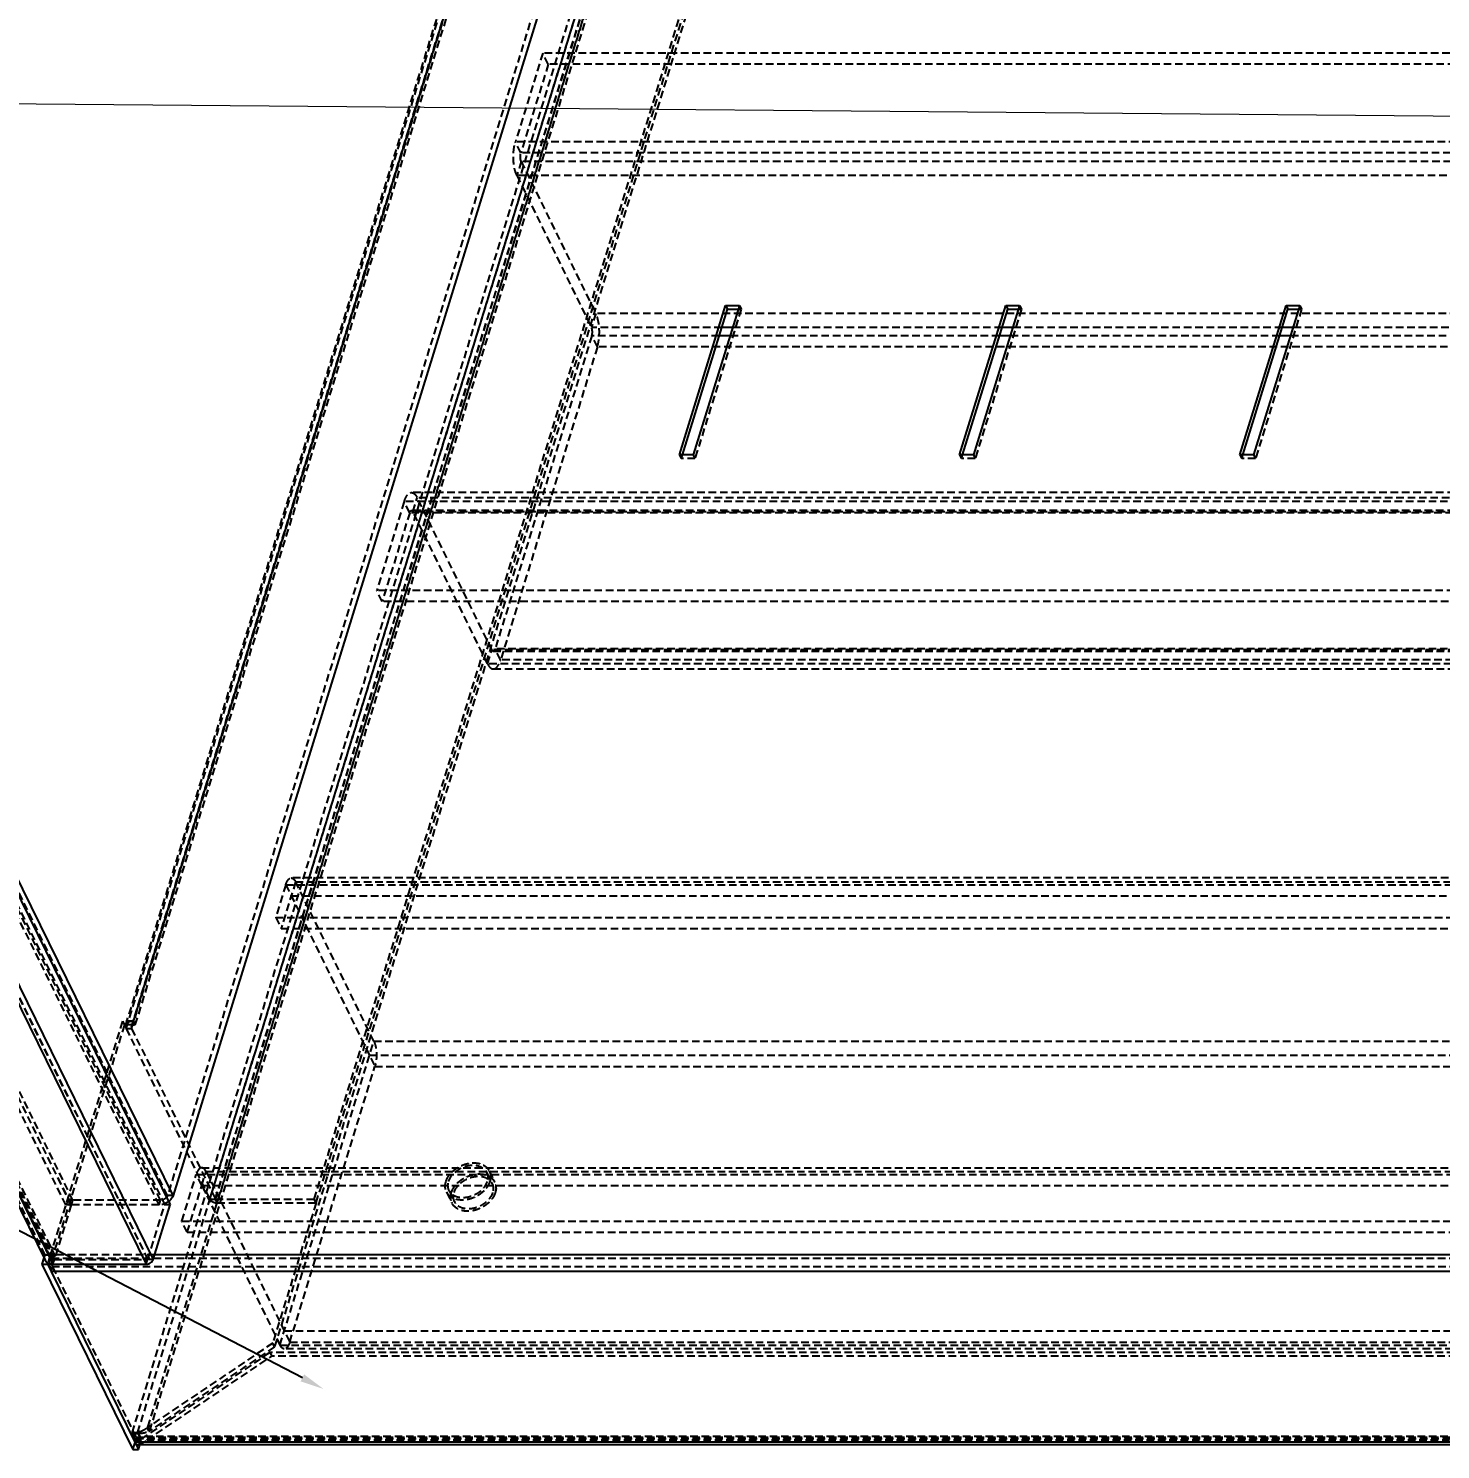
# Model space of a CAD drawing. Header units: millimetres. Extents: x 13106 to 40242, y 18888 to 28426.
# Drawn here: x 22579.2 to 22815.9, y 26783.6 to 27021.9 of the extents above; entities that cross this region are included whole.
import ezdxf
from ezdxf import colors
from ezdxf.entities.mleader import LeaderData, LeaderLine
from ezdxf.math import Vec2, Vec3

# ---------------------------------------------------------------- set-up
doc = ezdxf.new("R2010")
doc.units = ezdxf.units.MM
doc.linetypes.add('HIDDEN', pattern=[1.905, 1.27, -0.635])
doc.layers.add('02___PRT_ALL_AXES', color=7, linetype='Continuous')
doc.layers.add('DEFAULT_2', color=8, linetype='HIDDEN')
doc.layers.add('dim', color=2, linetype='Continuous', lineweight=9)

msp = doc.modelspace()

# ---------------------------------------------------------------- linework, layer by layer
at = {"color": 3, "linetype": 'Continuous'}
for p, q in [((22441.246, 27154.129), (22602.918, 26824.676)), ((22603.402, 26826.242), (22442.34, 27154.453)), ((22420.281, 27144.866), (22581.954, 26815.413)), ((22438.42, 27144.984), (22600.092, 26815.53)), ((22421.593, 27144.181), (22583.265, 26814.728)), ((22437.228, 27144.181), (22598.9, 26814.728)), ((22696.605, 27127.847), (22603.402, 26826.242)), ((22688.284, 26950.4), (22696.03, 26975.466)), ((22698.332, 26975.466), (22690.586, 26950.4)), ((22696.03, 26975.466), (22698.332, 26975.466)), ((22735.258, 26950.4), (22743.004, 26975.466)), ((22745.306, 26975.466), (22737.56, 26950.4)), ((22743.004, 26975.466), (22745.306, 26975.466)), ((22782.232, 26950.4), (22789.978, 26975.466)), ((22792.281, 26975.466), (22784.534, 26950.4)), ((22789.978, 26975.466), (22792.281, 26975.466)), ((22690.586, 26950.4), (22688.284, 26950.4)), ((22737.56, 26950.4), (22735.258, 26950.4)), ((22784.534, 26950.4), (22782.232, 26950.4)), ((22600.092, 26815.53), (22602.918, 26824.676)), ((22581.758, 26815.812), (22581.423, 26814.728)), ((22977.155, 26816.294), (22600.328, 26816.294)), ((22581.423, 26814.728), (22596.675, 26783.647)), ((22995.589, 26813.484), (22582.954, 26813.484)), ((22582.954, 26813.484), (22596.986, 26784.89)), ((22583.265, 26814.728), (22598.9, 26814.728)), ((23009.621, 26784.89), (22596.986, 26784.89)), ((23009.834, 26784.457), (22597.47, 26784.457))]:
    msp.add_line(p, q, dxfattribs=at)
at = {"color": 7, "linetype": 'Continuous'}
for p, q in [((22696.03, 26975.466), (22696.335, 26974.845)), ((22743.004, 26975.466), (22743.309, 26974.845)), ((22789.978, 26975.466), (22790.283, 26974.845)), ((22688.781, 26950.4), (22696.335, 26974.845)), ((22696.335, 26974.845), (22698.14, 26974.845)), ((22735.755, 26950.4), (22743.309, 26974.845)), ((22743.309, 26974.845), (22745.114, 26974.845)), ((22782.729, 26950.4), (22790.283, 26974.845)), ((22790.283, 26974.845), (22792.088, 26974.845)), ((22697.194, 26971.782), (22695.388, 26971.782)), ((22744.168, 26971.782), (22742.362, 26971.782)), ((22791.142, 26971.782), (22789.337, 26971.782)), ((22696.76, 26970.377), (22694.954, 26970.377)), ((22743.734, 26970.377), (22741.928, 26970.377)), ((22790.708, 26970.377), (22788.902, 26970.377)), ((22581.423, 26814.728), (22582.344, 26814.728)), ((22582.411, 26814.946), (22582.344, 26814.728)), ((22582.344, 26814.728), (22582.954, 26813.484)), ((22596.986, 26784.89), (22597.596, 26783.647)), ((22596.675, 26783.647), (22597.596, 26783.647)), ((22597.596, 26783.647), (22597.846, 26784.457))]:
    msp.add_line(p, q, dxfattribs=at)
at = {"color": 3, "linetype": 'Continuous'}
for centre, radius, start, end in [((22583.11, 26816.153), 1.403, 242.01477, 245.91548), ((22583.265, 26816.847), 2.119, 267.33354, 270.00967)]:
    msp.add_arc(centre, radius, start, end, dxfattribs=at)
for points, knots in [([(22603.402, 26826.242), (22603.373, 26826.148), (22603.208, 26825.754), (22602.909, 26825.425), (22602.65, 26825.227)], [0, 0, 0, 0, 0.2329389, 1, 1, 1, 1]), ([(22582.451, 26814.914), (22582.344, 26814.971), (22582.147, 26815.112), (22582.005, 26815.309), (22581.954, 26815.413)], [0, 0, 0, 0, 0.5119244, 1, 1, 1, 1]), ([(22583.166, 26814.73), (22583.11, 26814.733), (22582.895, 26814.751), (22582.682, 26814.807), (22582.537, 26814.872)], [0, 0, 0, 0, 0.2618122, 1, 1, 1, 1]), ([(22582.664, 26814.827), (22582.675, 26814.577), (22582.729, 26814.119), (22582.862, 26813.673), (22582.954, 26813.484)], [0, 0, 0, 0, 0.5443892, 1, 1, 1, 1]), ([(22598.9, 26814.728), (22599.159, 26814.728), (22599.661, 26814.892), (22600.021, 26815.299), (22600.092, 26815.53)], [0, 0, 0, 0, 0.5169818, 1, 1, 1, 1]), ([(22596.986, 26784.89), (22597.018, 26784.826), (22597.084, 26784.711), (22597.226, 26784.537), (22597.377, 26784.457), (22597.47, 26784.457)], [0, 0, 0, 0, 0.3181515, 0.5862727, 1, 1, 1, 1])]:
    msp.add_open_spline(points, degree=3, knots=knots, dxfattribs=at)
at = {"layer": '02___PRT_ALL_AXES', "color": 8, "linetype": 'HIDDEN'}
for p, q in [((22655.966, 26830.137), (22656.881, 26828.272)), ((22649.682, 26827.053), (22650.597, 26825.188))]:
    msp.add_line(p, q, dxfattribs=at)
for points, knots in [([(22649.6, 26828.595), (22649.795, 26829.227), (22650.462, 26830.101), (22651.632, 26830.868), (22652.66, 26831.253), (22653.705, 26831.382), (22654.675, 26831.241), (22655.479, 26830.83), (22655.847, 26830.379), (22655.966, 26830.137)], [0, 0, 0, 0, 0.2513426, 0.390672, 0.5304119, 0.6640714, 0.7868566, 0.8975457, 1, 1, 1, 1]), ([(22655.966, 26830.137), (22656.077, 26829.909), (22656.208, 26829.384), (22656.128, 26828.854), (22656.048, 26828.595)], [0, 0, 0, 0, 0.4825925, 1, 1, 1, 1]), ([(22649.682, 26827.053), (22649.57, 26827.28), (22649.44, 26827.805), (22649.52, 26828.336), (22649.6, 26828.595)], [0, 0, 0, 0, 0.4825925, 1, 1, 1, 1]), ([(22656.048, 26828.595), (22655.852, 26827.963), (22655.186, 26827.089), (22654.016, 26826.322), (22652.988, 26825.937), (22651.943, 26825.808), (22650.973, 26825.949), (22650.168, 26826.36), (22649.801, 26826.811), (22649.682, 26827.053)], [0, 0, 0, 0, 0.2513426, 0.390672, 0.5304119, 0.6640714, 0.7868566, 0.8975457, 1, 1, 1, 1]), ([(22650.515, 26826.73), (22650.711, 26827.362), (22651.377, 26828.236), (22652.547, 26829.003), (22653.575, 26829.388), (22654.62, 26829.517), (22655.59, 26829.376), (22656.395, 26828.965), (22656.762, 26828.514), (22656.881, 26828.272)], [0, 0, 0, 0, 0.2513426, 0.390672, 0.5304119, 0.6640714, 0.7868566, 0.8975457, 1, 1, 1, 1]), ([(22656.881, 26828.272), (22656.993, 26828.045), (22657.123, 26827.52), (22657.043, 26826.989), (22656.963, 26826.73)], [0, 0, 0, 0, 0.4825925, 1, 1, 1, 1]), ([(22650.597, 26825.188), (22650.485, 26825.415), (22650.355, 26825.941), (22650.435, 26826.471), (22650.515, 26826.73)], [0, 0, 0, 0, 0.4825925, 1, 1, 1, 1]), ([(22656.963, 26826.73), (22656.767, 26826.098), (22656.101, 26825.224), (22654.931, 26824.457), (22653.903, 26824.072), (22652.858, 26823.943), (22651.888, 26824.084), (22651.083, 26824.495), (22650.716, 26824.946), (22650.597, 26825.188)], [0, 0, 0, 0, 0.2513426, 0.390672, 0.5304119, 0.6640714, 0.7868566, 0.8975457, 1, 1, 1, 1])]:
    msp.add_open_spline(points, degree=3, knots=knots, dxfattribs=at)
at = {"layer": 'DEFAULT_2', "color": 8, "linetype": 'HIDDEN'}
for p, q in [((22440.325, 27154.129), (22601.997, 26824.676)), ((22602.481, 26826.242), (22441.419, 27154.453)), ((22585.414, 26824.663), (22424.352, 27152.873)), ((22586.596, 26825.459), (22425.534, 27153.669)), ((22601.076, 26824.676), (22440.014, 27152.886)), ((22601.318, 26825.459), (22440.256, 27153.669)), ((22420.235, 27145.748), (22581.907, 26816.294)), ((22421.179, 27145.307), (22582.851, 26815.854)), ((22421.513, 27145.02), (22583.133, 26815.673)), ((22421.835, 27144.964), (22583.507, 26815.511)), ((22586.335, 26824.663), (22429.155, 27144.964)), ((22586.354, 26824.676), (22429.179, 27144.964)), ((22437.47, 27144.964), (22599.142, 26815.511)), ((22437.499, 27144.984), (22599.171, 26815.53)), ((22582.755, 26816.059), (22421.693, 27144.269)), ((22583.677, 26816.059), (22422.614, 27144.269)), ((22699.792, 27141.14), (22602.481, 26826.242)), ((22596.549, 26786.457), (22697.733, 27113.888)), ((22597.47, 26786.457), (22698.654, 27113.888)), ((22599.18, 26787.402), (22699.396, 27111.699)), ((22599.485, 26786.78), (22699.701, 27111.078)), ((22595.473, 26854.808), (22672.208, 27103.122)), ((22595.541, 26854.217), (22672.277, 27102.532)), ((22596.428, 26854.513), (22673.163, 27102.827)), ((22596.463, 26854.217), (22673.198, 27102.532)), ((22596.774, 26855.461), (22673.509, 27103.775)), ((22597.079, 26854.839), (22673.814, 27103.154)), ((22711.923, 27096.978), (22620.422, 26800.88)), ((22609.566, 26825.639), (22686.301, 27073.953)), ((22610.487, 26825.639), (22687.222, 27073.953)), ((22610.518, 26825.623), (22687.253, 27073.938)), ((22610.823, 26825.002), (22687.558, 27073.316)), ((22627.074, 26825.623), (22703.809, 27073.938)), ((22627.379, 26825.002), (22704.114, 27073.316)), ((22665.389, 27017.771), (22660.79, 27002.888)), ((22666.304, 27015.906), (22661.705, 27001.023)), ((22666.304, 27015.906), (22665.389, 27017.771)), ((23038.419, 27017.771), (22665.389, 27017.771)), ((23039.334, 27015.906), (22666.304, 27015.906)), ((23033.819, 27002.888), (22660.79, 27002.888)), ((22661.705, 27001.023), (22660.79, 27002.888)), ((22661.768, 26999.618), (22661.042, 26997.268)), ((23034.735, 27001.023), (22661.705, 27001.023)), ((23034.798, 26999.618), (22661.768, 26999.618)), ((22661.768, 26999.618), (22674.275, 26974.132)), ((23034.071, 26997.268), (22661.042, 26997.268)), ((22661.042, 26997.268), (22673.548, 26971.782)), ((22698.332, 26975.466), (22698.637, 26974.845)), ((22745.306, 26975.466), (22745.612, 26974.845)), ((22792.281, 26975.466), (22792.586, 26974.845)), ((22674.275, 26974.132), (22673.548, 26971.782)), ((23047.304, 26974.132), (22674.275, 26974.132)), ((22698.637, 26974.845), (22690.891, 26949.778)), ((22698.14, 26974.845), (22698.637, 26974.845)), ((22745.612, 26974.845), (22737.865, 26949.778)), ((22745.114, 26974.845), (22745.612, 26974.845)), ((22792.586, 26974.845), (22784.839, 26949.778)), ((22792.088, 26974.845), (22792.586, 26974.845)), ((22695.388, 26971.782), (22673.548, 26971.782)), ((22742.362, 26971.782), (22697.194, 26971.782)), ((22789.337, 26971.782), (22744.168, 26971.782)), ((22836.311, 26971.782), (22791.142, 26971.782)), ((22673.611, 26970.377), (22657.393, 26917.894)), ((22674.527, 26968.512), (22658.308, 26916.029)), ((22694.954, 26970.377), (22673.611, 26970.377)), ((22674.527, 26968.512), (22673.611, 26970.377)), ((23047.556, 26968.512), (22674.527, 26968.512)), ((22741.928, 26970.377), (22696.76, 26970.377)), ((22788.902, 26970.377), (22743.734, 26970.377)), ((22835.876, 26970.377), (22790.708, 26970.377)), ((22688.284, 26950.4), (22688.589, 26949.778)), ((22688.589, 26949.778), (22688.781, 26950.4)), ((22690.891, 26949.778), (22688.589, 26949.778)), ((22690.586, 26950.4), (22690.891, 26949.778)), ((22735.258, 26950.4), (22735.563, 26949.778)), ((22735.563, 26949.778), (22735.755, 26950.4)), ((22737.865, 26949.778), (22735.563, 26949.778)), ((22737.56, 26950.4), (22737.865, 26949.778)), ((22782.232, 26950.4), (22782.537, 26949.778)), ((22782.537, 26949.778), (22782.729, 26950.4)), ((22784.839, 26949.778), (22782.537, 26949.778)), ((22784.534, 26950.4), (22784.839, 26949.778)), ((22642.151, 26942.572), (22637.551, 26927.688)), ((23015.18, 26942.572), (22642.151, 26942.572)), ((22643.066, 26940.707), (22642.151, 26942.572)), ((23016.401, 26944.085), (22643.371, 26944.085)), ((22643.613, 26940.868), (22644.339, 26943.218)), ((23017.369, 26943.218), (22644.339, 26943.218)), ((22656.846, 26917.732), (22644.339, 26943.218)), ((22643.066, 26940.707), (22638.467, 26925.824)), ((23016.096, 26940.707), (22643.066, 26940.707)), ((23016.401, 26941.085), (22643.371, 26941.085)), ((23016.643, 26940.868), (22643.613, 26940.868)), ((22656.12, 26915.382), (22643.613, 26940.868)), ((23010.581, 26927.688), (22637.551, 26927.688)), ((22638.467, 26925.824), (22637.551, 26927.688)), ((23011.496, 26925.824), (22638.467, 26925.824)), ((22656.12, 26915.382), (22656.846, 26917.732)), ((23029.876, 26917.732), (22656.846, 26917.732)), ((22657.088, 26917.516), (23030.118, 26917.516)), ((23030.423, 26917.894), (22657.393, 26917.894)), ((22658.308, 26916.029), (22657.393, 26917.894)), ((23031.338, 26916.029), (22658.308, 26916.029)), ((23029.149, 26915.382), (22656.12, 26915.382)), ((22657.088, 26914.516), (23030.118, 26914.516)), ((22622.301, 26878.339), (22620.607, 26872.855)), ((22623.943, 26878.824), (22621.522, 26870.991)), ((22622.301, 26878.339), (22995.331, 26878.339)), ((22622.301, 26878.339), (22637.248, 26847.88)), ((22996.246, 26879.474), (22623.216, 26879.474)), ((22623.943, 26878.824), (22996.972, 26878.824)), ((22637.059, 26852.095), (22623.943, 26878.824)), ((22623.216, 26876.474), (22996.246, 26876.474)), ((22620.607, 26872.855), (22993.636, 26872.855)), ((22620.607, 26872.855), (22621.522, 26870.991)), ((22621.522, 26870.991), (22994.552, 26870.991)), ((22594.931, 26855.461), (22582.828, 26816.294)), ((22595.236, 26854.839), (22583.133, 26815.673)), ((22596.774, 26855.461), (22594.931, 26855.461)), ((22594.931, 26855.461), (22595.236, 26854.839)), ((22597.079, 26854.839), (22595.236, 26854.839)), ((22595.511, 26854.285), (22596.447, 26854.251)), ((22595.541, 26854.217), (22596.463, 26854.217)), ((22595.541, 26854.217), (22609.566, 26825.639)), ((22596.463, 26854.217), (22610.487, 26825.639)), ((22596.774, 26855.461), (22597.079, 26854.839)), ((22621.325, 26801.178), (22637.059, 26852.095)), ((22637.059, 26852.095), (23010.089, 26852.095)), ((22636.333, 26849.745), (23009.363, 26849.745)), ((22622.966, 26801.664), (22637.248, 26847.88)), ((22637.248, 26847.88), (23010.278, 26847.88)), ((22608.208, 26830.908), (22981.238, 26830.908)), ((22608.208, 26827.908), (22608.934, 26830.258)), ((22608.934, 26830.258), (22981.964, 26830.258)), ((22608.934, 26830.258), (22622.966, 26801.664)), ((22656.415, 26830.357), (22657.33, 26828.492)), ((22604.872, 26821.939), (22607.293, 26829.773)), ((22605.788, 26820.074), (22608.208, 26827.908)), ((22607.293, 26829.773), (22980.323, 26829.773)), ((22608.208, 26827.908), (22607.293, 26829.773)), ((22608.208, 26827.908), (22981.238, 26827.908)), ((22608.208, 26827.908), (22621.325, 26801.178)), ((22586.354, 26824.676), (22586.596, 26825.459)), ((22601.318, 26825.459), (22586.596, 26825.459)), ((22601.076, 26824.676), (22601.318, 26825.459)), ((22603.402, 26826.242), (22602.481, 26826.242)), ((22609.566, 26825.639), (22610.487, 26825.639)), ((22610.518, 26825.623), (22627.074, 26825.623)), ((22610.823, 26825.002), (22610.518, 26825.623)), ((22627.379, 26825.002), (22627.074, 26825.623)), ((22649.233, 26826.833), (22650.148, 26824.968)), ((22586.335, 26824.663), (22583.677, 26816.059)), ((22586.335, 26824.663), (22585.414, 26824.663)), ((22601.076, 26824.676), (22586.354, 26824.676)), ((22599.171, 26815.53), (22601.997, 26824.676)), ((22602.918, 26824.676), (22601.997, 26824.676)), ((22610.823, 26825.002), (22627.379, 26825.002)), ((22627.379, 26825.002), (22620.117, 26801.502)), ((22604.872, 26821.939), (22977.902, 26821.939)), ((22605.788, 26820.074), (22604.872, 26821.939)), ((22605.788, 26820.074), (22978.817, 26820.074)), ((22581.907, 26816.294), (22581.758, 26815.812)), ((22581.907, 26816.294), (22582.828, 26816.294)), ((22582.828, 26816.294), (22582.411, 26814.946)), ((22583.677, 26816.059), (22582.755, 26816.059)), ((22600.328, 26816.294), (22582.828, 26816.294)), ((22995.768, 26815.673), (22583.133, 26815.673)), ((22582.954, 26813.484), (22583.196, 26814.268)), ((22583.166, 26814.73), (22583.458, 26815.512)), ((22995.831, 26814.268), (22583.196, 26814.268)), ((22583.196, 26814.268), (22597.228, 26785.674)), ((22583.265, 26814.728), (22583.507, 26815.511)), ((22583.507, 26815.511), (22599.142, 26815.511)), ((22598.9, 26814.728), (22599.142, 26815.511)), ((22600.092, 26815.53), (22599.171, 26815.53)), ((22620.117, 26801.502), (22599.18, 26787.402)), ((22620.422, 26800.88), (22620.117, 26801.502)), ((22622.051, 26803.528), (22995.081, 26803.528)), ((22622.966, 26801.664), (22995.996, 26801.664)), ((22619.632, 26799.935), (22597.533, 26785.052)), ((22599.001, 26785.214), (22619.938, 26799.314)), ((22620.422, 26800.88), (22599.485, 26786.78)), ((22997.267, 26799.935), (22619.632, 26799.935)), ((22619.632, 26799.935), (22619.938, 26799.314)), ((22997.573, 26799.314), (22619.938, 26799.314)), ((22621.325, 26801.178), (22994.355, 26801.178)), ((22995.081, 26800.528), (22622.051, 26800.528)), ((22599.369, 26786.729), (22599.114, 26787.349)), ((22599.485, 26786.78), (22599.18, 26787.402)), ((22596.549, 26786.457), (22597.47, 26786.457)), ((22596.549, 26786.457), (22597.159, 26785.214)), ((22596.675, 26783.647), (22597.159, 26785.214)), ((22596.986, 26784.89), (22597.228, 26785.674)), ((22597.159, 26785.214), (22598.08, 26785.214)), ((23009.863, 26785.674), (22597.228, 26785.674)), ((22597.47, 26786.457), (22598.08, 26785.214)), ((23009.904, 26785.457), (22597.47, 26785.457)), ((22597.533, 26785.052), (22597.775, 26785.835)), ((22597.533, 26785.052), (22597.756, 26784.597)), ((23009.489, 26785.835), (22597.775, 26785.835)), ((22597.846, 26784.457), (22598.08, 26785.214)), ((23009.794, 26785.214), (22599.001, 26785.214))]:
    msp.add_line(p, q, dxfattribs=at)
msp.add_lwpolyline([(22597.878, 26786.656), (22597.627, 26786.562), (22597.381, 26786.502), (22597.148, 26786.468), (22596.939, 26786.457), (22596.913, 26786.457)], dxfattribs=at)
for centre, radius, start, end in [((22596.534, 26854.705), 1.106, 202.33392, 206.16829), ((22596.959, 26854.461), 0.553, 202.33392, 206.16829), ((22586.673, 26815.181), 4.005, 169.44036, 170.05538), ((22583.507, 26816.571), 1.06, 267.33354, 270.00967), ((22596.805, 26790.33), 3.77, 307.76239, 309.05066), ((22597.474, 26791.321), 4.969, 270.47342, 272.69927), ((22597.751, 26790.521), 4.123, 293.10881, 294.87805)]:
    msp.add_arc(centre, radius, start, end, dxfattribs=at)
msp.add_ellipse((22598.391, 26786.457), major_axis=(2.264, 1.67), ratio=0.4863011, start_param=-2.1823271, end_param=-1.6587283, dxfattribs=at)
for points, knots in [([(22661.042, 26997.268), (22660.858, 26997.643), (22660.592, 26998.532), (22660.424, 26999.962), (22660.469, 27001.456), (22660.65, 27002.437), (22660.79, 27002.888)], [0, 0, 0, 0, 0.2190059, 0.4806616, 0.7525968, 1, 1, 1, 1]), ([(22661.768, 26999.618), (22661.722, 26999.712), (22661.655, 26999.934), (22661.601, 27000.407), (22661.632, 27000.787), (22661.705, 27001.023)], [0, 0, 0, 0, 0.2194154, 0.4815188, 1, 1, 1, 1]), ([(22674.527, 26968.512), (22674.666, 26968.963), (22674.847, 26969.944), (22674.892, 26971.438), (22674.724, 26972.868), (22674.459, 26973.757), (22674.275, 26974.132)], [0, 0, 0, 0, 0.2474032, 0.5193384, 0.7809941, 1, 1, 1, 1]), ([(22673.611, 26970.377), (22673.684, 26970.613), (22673.715, 26970.993), (22673.661, 26971.466), (22673.594, 26971.688), (22673.548, 26971.782)], [0, 0, 0, 0, 0.5184846, 0.780605, 1, 1, 1, 1]), ([(22642.151, 26942.572), (22642.218, 26942.789), (22642.364, 26943.18), (22642.651, 26943.668), (22642.981, 26943.996), (22643.25, 26944.085), (22643.371, 26944.085)], [0, 0, 0, 0, 0.3326928, 0.6070931, 0.8236235, 1, 1, 1, 1]), ([(22643.371, 26944.085), (22643.459, 26944.085), (22643.65, 26944.041), (22643.908, 26943.859), (22644.145, 26943.578), (22644.276, 26943.347), (22644.339, 26943.218)], [0, 0, 0, 0, 0.1954528, 0.4178854, 0.6841352, 1, 1, 1, 1]), ([(22643.066, 26940.707), (22643.083, 26940.761), (22643.12, 26940.859), (22643.202, 26941.004), (22643.306, 26941.085), (22643.371, 26941.085)], [0, 0, 0, 0, 0.3358371, 0.6132414, 1, 1, 1, 1]), ([(22643.371, 26941.085), (22643.393, 26941.085), (22643.506, 26941.058), (22643.573, 26940.949), (22643.613, 26940.868)], [0, 0, 0, 0, 0.1980747, 1, 1, 1, 1]), ([(22656.846, 26917.732), (22656.862, 26917.7), (22656.914, 26917.606), (22657.013, 26917.516), (22657.088, 26917.516)], [0, 0, 0, 0, 0.3232615, 1, 1, 1, 1]), ([(22657.088, 26917.516), (22657.153, 26917.516), (22657.257, 26917.597), (22657.339, 26917.742), (22657.376, 26917.84), (22657.393, 26917.894)], [0, 0, 0, 0, 0.3868705, 0.6639992, 1, 1, 1, 1]), ([(22657.088, 26914.516), (22657.209, 26914.516), (22657.478, 26914.605), (22657.808, 26914.933), (22658.095, 26915.421), (22658.241, 26915.812), (22658.308, 26916.029)], [0, 0, 0, 0, 0.1763765, 0.3929069, 0.6673072, 1, 1, 1, 1]), ([(22656.12, 26915.382), (22656.183, 26915.254), (22656.314, 26915.023), (22656.55, 26914.742), (22656.808, 26914.56), (22656.999, 26914.516), (22657.088, 26914.516)], [0, 0, 0, 0, 0.3158648, 0.5821146, 0.8045472, 1, 1, 1, 1]), ([(22622.301, 26878.339), (22622.352, 26878.502), (22622.461, 26878.795), (22622.676, 26879.161), (22622.924, 26879.407), (22623.126, 26879.474), (22623.216, 26879.474)], [0, 0, 0, 0, 0.3326352, 0.6071132, 0.8236103, 1, 1, 1, 1]), ([(22623.216, 26879.474), (22623.283, 26879.474), (22623.426, 26879.441), (22623.62, 26879.305), (22623.797, 26879.093), (22623.895, 26878.92), (22623.943, 26878.824)], [0, 0, 0, 0, 0.1954233, 0.4178589, 0.6842395, 1, 1, 1, 1]), ([(22595.473, 26854.808), (22595.448, 26854.727), (22595.429, 26854.545), (22595.476, 26854.37), (22595.511, 26854.285)], [0, 0, 0, 0, 0.4786333, 1, 1, 1, 1]), ([(22596.774, 26855.461), (22596.617, 26855.461), (22596.322, 26855.436), (22595.926, 26855.311), (22595.624, 26855.104), (22595.504, 26854.907), (22595.473, 26854.808)], [0, 0, 0, 0, 0.3038262, 0.5699273, 0.7977683, 1, 1, 1, 1]), ([(22596.428, 26854.513), (22596.422, 26854.492), (22596.404, 26854.405), (22596.422, 26854.313), (22596.447, 26854.251)], [0, 0, 0, 0, 0.2382584, 1, 1, 1, 1]), ([(22597.079, 26854.839), (22597, 26854.839), (22596.853, 26854.827), (22596.655, 26854.764), (22596.504, 26854.661), (22596.444, 26854.562), (22596.428, 26854.513)], [0, 0, 0, 0, 0.3038262, 0.5699273, 0.7977683, 1, 1, 1, 1]), ([(22637.059, 26852.095), (22637.197, 26851.813), (22637.397, 26851.147), (22637.522, 26850.074), (22637.489, 26848.954), (22637.353, 26848.218), (22637.248, 26847.88)], [0, 0, 0, 0, 0.2190181, 0.4806612, 0.7525838, 1, 1, 1, 1]), ([(22608.211, 26830.908), (22608.12, 26830.909), (22607.917, 26830.843), (22607.669, 26830.595), (22607.454, 26830.228), (22607.343, 26829.935), (22607.293, 26829.773)], [0, 0, 0, 0, 0.1762443, 0.3932125, 0.6689215, 1, 1, 1, 1]), ([(22608.934, 26830.258), (22608.888, 26830.353), (22608.769, 26830.558), (22608.543, 26830.817), (22608.313, 26830.907), (22608.211, 26830.908)], [0, 0, 0, 0, 0.3146724, 0.6984164, 1, 1, 1, 1]), ([(22649.14, 26828.595), (22649.183, 26828.696), (22649.247, 26828.849), (22649.323, 26829.026), (22649.36, 26829.115), (22649.382, 26829.165), (22649.396, 26829.204), (22649.423, 26829.24), (22649.454, 26829.289), (22649.512, 26829.374), (22649.592, 26829.496), (22649.673, 26829.618), (22649.739, 26829.715), (22649.782, 26829.791), (22649.851, 26829.856), (22649.933, 26829.947), (22650.039, 26830.059), (22650.143, 26830.172), (22650.229, 26830.261), (22650.287, 26830.331), (22650.369, 26830.388), (22650.469, 26830.47), (22650.598, 26830.569), (22650.724, 26830.671), (22650.827, 26830.749), (22650.901, 26830.814), (22650.988, 26830.858), (22651.1, 26830.924), (22651.241, 26831.004), (22651.382, 26831.086), (22651.495, 26831.149), (22651.577, 26831.202), (22651.67, 26831.234), (22651.79, 26831.283), (22651.941, 26831.343), (22652.091, 26831.404), (22652.212, 26831.45), (22652.301, 26831.492), (22652.395, 26831.509), (22652.519, 26831.54), (22652.673, 26831.577), (22652.828, 26831.615), (22652.952, 26831.643), (22653.045, 26831.671), (22653.138, 26831.673), (22653.263, 26831.685), (22653.419, 26831.697), (22653.574, 26831.71), (22653.683, 26831.72), (22653.745, 26831.724), (22653.793, 26831.73), (22653.836, 26831.724), (22653.894, 26831.72), (22653.995, 26831.711), (22654.141, 26831.699), (22654.286, 26831.686), (22654.388, 26831.678), (22654.445, 26831.672), (22654.49, 26831.671), (22654.529, 26831.657), (22654.582, 26831.643), (22654.674, 26831.617), (22654.806, 26831.58), (22654.938, 26831.543), (22655.031, 26831.518), (22655.083, 26831.502), (22655.125, 26831.494), (22655.157, 26831.473), (22655.203, 26831.45), (22655.282, 26831.408), (22655.396, 26831.348), (22655.51, 26831.288), (22655.59, 26831.247), (22655.635, 26831.222), (22655.671, 26831.207), (22655.697, 26831.18), (22655.734, 26831.147), (22655.799, 26831.089), (22655.892, 26831.008), (22655.984, 26830.925), (22656.049, 26830.868), (22656.085, 26830.835), (22656.116, 26830.812), (22656.132, 26830.781), (22656.159, 26830.742), (22656.204, 26830.672), (22656.269, 26830.574), (22656.333, 26830.476), (22656.379, 26830.407), (22656.404, 26830.367), (22656.427, 26830.339), (22656.434, 26830.304), (22656.45, 26830.26), (22656.474, 26830.181), (22656.511, 26830.069), (22656.547, 26829.956), (22656.572, 26829.878), (22656.586, 26829.832), (22656.6, 26829.8), (22656.599, 26829.762), (22656.602, 26829.714), (22656.606, 26829.628), (22656.612, 26829.507), (22656.618, 26829.385), (22656.623, 26829.3), (22656.624, 26829.251), (22656.63, 26829.215), (22656.619, 26829.175), (22656.61, 26829.124), (22656.592, 26829.034), (22656.568, 26828.905), (22656.538, 26828.75), (22656.518, 26828.646), (22656.508, 26828.595)], [0, 0, 0, 0, 0.03125, 0.046875, 0.0546875, 0.0585938, 0.0625, 0.0664062, 0.0703125, 0.078125, 0.09375, 0.109375, 0.1171875, 0.125, 0.1328125, 0.140625, 0.15625, 0.171875, 0.1796875, 0.1875, 0.1953125, 0.203125, 0.21875, 0.234375, 0.2421875, 0.25, 0.2578125, 0.265625, 0.28125, 0.296875, 0.3046875, 0.3125, 0.3203125, 0.328125, 0.34375, 0.359375, 0.3671875, 0.375, 0.3828125, 0.390625, 0.40625, 0.421875, 0.4296875, 0.4375, 0.4453125, 0.453125, 0.46875, 0.484375, 0.4921875, 0.4960938, 0.5, 0.5039062, 0.5078125, 0.515625, 0.53125, 0.546875, 0.5546875, 0.5585938, 0.5625, 0.5664062, 0.5703125, 0.578125, 0.59375, 0.609375, 0.6171875, 0.6210938, 0.625, 0.6289062, 0.6328125, 0.640625, 0.65625, 0.671875, 0.6796875, 0.6835938, 0.6875, 0.6914062, 0.6953125, 0.703125, 0.71875, 0.734375, 0.7421875, 0.7460938, 0.75, 0.7539062, 0.7578125, 0.765625, 0.78125, 0.796875, 0.8046875, 0.8085938, 0.8125, 0.8164062, 0.8203125, 0.828125, 0.84375, 0.859375, 0.8671875, 0.8710938, 0.875, 0.8789062, 0.8828125, 0.890625, 0.90625, 0.921875, 0.9296875, 0.9335938, 0.9375, 0.9414062, 0.9453125, 0.953125, 0.96875, 0.984375, 1, 1, 1, 1]), ([(22650.055, 26826.73), (22650.098, 26826.831), (22650.162, 26826.984), (22650.238, 26827.161), (22650.275, 26827.25), (22650.297, 26827.301), (22650.311, 26827.339), (22650.338, 26827.375), (22650.369, 26827.424), (22650.427, 26827.509), (22650.508, 26827.631), (22650.588, 26827.754), (22650.654, 26827.85), (22650.698, 26827.926), (22650.766, 26827.991), (22650.848, 26828.082), (22650.954, 26828.194), (22651.058, 26828.307), (22651.144, 26828.396), (22651.202, 26828.466), (22651.284, 26828.524), (22651.384, 26828.605), (22651.513, 26828.705), (22651.64, 26828.806), (22651.743, 26828.885), (22651.816, 26828.949), (22651.904, 26828.993), (22652.015, 26829.059), (22652.157, 26829.139), (22652.297, 26829.221), (22652.41, 26829.284), (22652.492, 26829.337), (22652.585, 26829.369), (22652.705, 26829.419), (22652.856, 26829.478), (22653.006, 26829.539), (22653.127, 26829.586), (22653.216, 26829.627), (22653.31, 26829.644), (22653.434, 26829.676), (22653.589, 26829.712), (22653.743, 26829.75), (22653.867, 26829.778), (22653.96, 26829.806), (22654.053, 26829.808), (22654.178, 26829.82), (22654.334, 26829.832), (22654.489, 26829.845), (22654.598, 26829.855), (22654.66, 26829.859), (22654.708, 26829.866), (22654.751, 26829.859), (22654.809, 26829.855), (22654.911, 26829.846), (22655.056, 26829.834), (22655.201, 26829.821), (22655.303, 26829.813), (22655.361, 26829.807), (22655.406, 26829.806), (22655.444, 26829.792), (22655.497, 26829.778), (22655.589, 26829.752), (22655.721, 26829.715), (22655.853, 26829.678), (22655.946, 26829.653), (22655.998, 26829.637), (22656.04, 26829.629), (22656.072, 26829.608), (22656.118, 26829.585), (22656.197, 26829.543), (22656.311, 26829.484), (22656.425, 26829.423), (22656.505, 26829.382), (22656.55, 26829.357), (22656.586, 26829.342), (22656.612, 26829.315), (22656.649, 26829.283), (22656.714, 26829.225), (22656.807, 26829.143), (22656.899, 26829.06), (22656.964, 26829.003), (22657, 26828.97), (22657.031, 26828.947), (22657.048, 26828.916), (22657.074, 26828.877), (22657.119, 26828.808), (22657.184, 26828.709), (22657.248, 26828.611), (22657.294, 26828.542), (22657.319, 26828.502), (22657.342, 26828.474), (22657.349, 26828.439), (22657.365, 26828.395), (22657.389, 26828.316), (22657.426, 26828.204), (22657.462, 26828.091), (22657.488, 26828.013), (22657.501, 26827.968), (22657.515, 26827.935), (22657.514, 26827.897), (22657.517, 26827.849), (22657.521, 26827.764), (22657.527, 26827.642), (22657.533, 26827.52), (22657.538, 26827.435), (22657.539, 26827.386), (22657.545, 26827.35), (22657.534, 26827.311), (22657.525, 26827.259), (22657.507, 26827.169), (22657.483, 26827.04), (22657.453, 26826.885), (22657.433, 26826.782), (22657.423, 26826.73)], [0, 0, 0, 0, 0.03125, 0.046875, 0.0546875, 0.0585938, 0.0625, 0.0664062, 0.0703125, 0.078125, 0.09375, 0.109375, 0.1171875, 0.125, 0.1328125, 0.140625, 0.15625, 0.171875, 0.1796875, 0.1875, 0.1953125, 0.203125, 0.21875, 0.234375, 0.2421875, 0.25, 0.2578125, 0.265625, 0.28125, 0.296875, 0.3046875, 0.3125, 0.3203125, 0.328125, 0.34375, 0.359375, 0.3671875, 0.375, 0.3828125, 0.390625, 0.40625, 0.421875, 0.4296875, 0.4375, 0.4453125, 0.453125, 0.46875, 0.484375, 0.4921875, 0.4960938, 0.5, 0.5039062, 0.5078125, 0.515625, 0.53125, 0.546875, 0.5546875, 0.5585938, 0.5625, 0.5664062, 0.5703125, 0.578125, 0.59375, 0.609375, 0.6171875, 0.6210938, 0.625, 0.6289062, 0.6328125, 0.640625, 0.65625, 0.671875, 0.6796875, 0.6835938, 0.6875, 0.6914062, 0.6953125, 0.703125, 0.71875, 0.734375, 0.7421875, 0.7460938, 0.75, 0.7539062, 0.7578125, 0.765625, 0.78125, 0.796875, 0.8046875, 0.8085938, 0.8125, 0.8164062, 0.8203125, 0.828125, 0.84375, 0.859375, 0.8671875, 0.8710938, 0.875, 0.8789062, 0.8828125, 0.890625, 0.90625, 0.921875, 0.9296875, 0.9335938, 0.9375, 0.9414062, 0.9453125, 0.953125, 0.96875, 0.984375, 1, 1, 1, 1]), ([(22656.508, 26828.595), (22656.465, 26828.493), (22656.401, 26828.341), (22656.325, 26828.164), (22656.288, 26828.075), (22656.265, 26828.024), (22656.252, 26827.986), (22656.225, 26827.95), (22656.194, 26827.901), (22656.136, 26827.816), (22656.055, 26827.694), (22655.975, 26827.571), (22655.909, 26827.474), (22655.865, 26827.399), (22655.797, 26827.334), (22655.715, 26827.243), (22655.609, 26827.131), (22655.504, 26827.018), (22655.419, 26826.929), (22655.361, 26826.859), (22655.279, 26826.801), (22655.179, 26826.72), (22655.05, 26826.62), (22654.923, 26826.519), (22654.82, 26826.44), (22654.747, 26826.376), (22654.659, 26826.332), (22654.548, 26826.266), (22654.406, 26826.186), (22654.266, 26826.104), (22654.153, 26826.041), (22654.071, 26825.988), (22653.978, 26825.956), (22653.858, 26825.906), (22653.707, 26825.847), (22653.557, 26825.786), (22653.436, 26825.739), (22653.347, 26825.698), (22653.253, 26825.681), (22653.129, 26825.649), (22652.974, 26825.613), (22652.82, 26825.575), (22652.696, 26825.547), (22652.603, 26825.519), (22652.51, 26825.517), (22652.385, 26825.505), (22652.229, 26825.493), (22652.074, 26825.48), (22651.964, 26825.47), (22651.903, 26825.466), (22651.855, 26825.459), (22651.812, 26825.466), (22651.754, 26825.47), (22651.652, 26825.479), (22651.507, 26825.491), (22651.362, 26825.504), (22651.26, 26825.512), (22651.202, 26825.518), (22651.157, 26825.519), (22651.119, 26825.533), (22651.066, 26825.547), (22650.974, 26825.573), (22650.842, 26825.609), (22650.71, 26825.647), (22650.617, 26825.672), (22650.565, 26825.687), (22650.523, 26825.696), (22650.491, 26825.716), (22650.445, 26825.74), (22650.366, 26825.782), (22650.252, 26825.841), (22650.138, 26825.902), (22650.058, 26825.943), (22650.013, 26825.968), (22649.977, 26825.983), (22649.951, 26826.01), (22649.913, 26826.042), (22649.849, 26826.1), (22649.756, 26826.182), (22649.664, 26826.264), (22649.599, 26826.322), (22649.562, 26826.355), (22649.532, 26826.378), (22649.515, 26826.409), (22649.488, 26826.448), (22649.444, 26826.517), (22649.379, 26826.615), (22649.315, 26826.714), (22649.269, 26826.783), (22649.244, 26826.823), (22649.221, 26826.851), (22649.214, 26826.886), (22649.198, 26826.93), (22649.173, 26827.009), (22649.137, 26827.121), (22649.101, 26827.234), (22649.075, 26827.312), (22649.062, 26827.357), (22649.048, 26827.39), (22649.049, 26827.428), (22649.046, 26827.476), (22649.042, 26827.561), (22649.036, 26827.683), (22649.03, 26827.805), (22649.025, 26827.89), (22649.024, 26827.939), (22649.018, 26827.975), (22649.029, 26828.014), (22649.038, 26828.066), (22649.056, 26828.156), (22649.08, 26828.285), (22649.11, 26828.44), (22649.13, 26828.543), (22649.14, 26828.595)], [0, 0, 0, 0, 0.03125, 0.046875, 0.0546875, 0.0585938, 0.0625, 0.0664062, 0.0703125, 0.078125, 0.09375, 0.109375, 0.1171875, 0.125, 0.1328125, 0.140625, 0.15625, 0.171875, 0.1796875, 0.1875, 0.1953125, 0.203125, 0.21875, 0.234375, 0.2421875, 0.25, 0.2578125, 0.265625, 0.28125, 0.296875, 0.3046875, 0.3125, 0.3203125, 0.328125, 0.34375, 0.359375, 0.3671875, 0.375, 0.3828125, 0.390625, 0.40625, 0.421875, 0.4296875, 0.4375, 0.4453125, 0.453125, 0.46875, 0.484375, 0.4921875, 0.4960938, 0.5, 0.5039062, 0.5078125, 0.515625, 0.53125, 0.546875, 0.5546875, 0.5585938, 0.5625, 0.5664062, 0.5703125, 0.578125, 0.59375, 0.609375, 0.6171875, 0.6210938, 0.625, 0.6289062, 0.6328125, 0.640625, 0.65625, 0.671875, 0.6796875, 0.6835938, 0.6875, 0.6914062, 0.6953125, 0.703125, 0.71875, 0.734375, 0.7421875, 0.7460938, 0.75, 0.7539062, 0.7578125, 0.765625, 0.78125, 0.796875, 0.8046875, 0.8085938, 0.8125, 0.8164062, 0.8203125, 0.828125, 0.84375, 0.859375, 0.8671875, 0.8710938, 0.875, 0.8789062, 0.8828125, 0.890625, 0.90625, 0.921875, 0.9296875, 0.9335938, 0.9375, 0.9414062, 0.9453125, 0.953125, 0.96875, 0.984375, 1, 1, 1, 1]), ([(22586.596, 26825.459), (22586.339, 26825.459), (22585.841, 26825.296), (22585.485, 26824.892), (22585.414, 26824.663)], [0, 0, 0, 0, 0.5169818, 1, 1, 1, 1]), ([(22602.65, 26825.227), (22602.536, 26825.14), (22602.064, 26824.837), (22601.494, 26824.676), (22601.076, 26824.676)], [0, 0, 0, 0, 0.2551394, 1, 1, 1, 1]), ([(22602.481, 26826.242), (22602.412, 26826.017), (22602.061, 26825.62), (22601.571, 26825.459), (22601.318, 26825.459)], [0, 0, 0, 0, 0.4830184, 1, 1, 1, 1]), ([(22609.566, 26825.639), (22609.611, 26825.546), (22609.762, 26825.368), (22610.172, 26825.102), (22610.562, 26825.002), (22610.823, 26825.002)], [0, 0, 0, 0, 0.2122131, 0.4649751, 1, 1, 1, 1]), ([(22657.423, 26826.73), (22657.38, 26826.629), (22657.316, 26826.476), (22657.24, 26826.299), (22657.203, 26826.21), (22657.181, 26826.16), (22657.167, 26826.121), (22657.14, 26826.085), (22657.109, 26826.036), (22657.051, 26825.951), (22656.971, 26825.829), (22656.89, 26825.707), (22656.824, 26825.61), (22656.78, 26825.534), (22656.712, 26825.469), (22656.63, 26825.378), (22656.524, 26825.266), (22656.42, 26825.153), (22656.334, 26825.064), (22656.276, 26824.994), (22656.194, 26824.936), (22656.094, 26824.855), (22655.965, 26824.756), (22655.838, 26824.654), (22655.735, 26824.576), (22655.662, 26824.511), (22655.574, 26824.467), (22655.463, 26824.401), (22655.322, 26824.321), (22655.181, 26824.239), (22655.068, 26824.176), (22654.986, 26824.123), (22654.893, 26824.091), (22654.773, 26824.041), (22654.622, 26823.982), (22654.472, 26823.921), (22654.351, 26823.875), (22654.262, 26823.833), (22654.168, 26823.816), (22654.044, 26823.785), (22653.889, 26823.748), (22653.735, 26823.71), (22653.611, 26823.682), (22653.518, 26823.654), (22653.425, 26823.652), (22653.3, 26823.64), (22653.144, 26823.628), (22652.989, 26823.615), (22652.88, 26823.605), (22652.818, 26823.601), (22652.77, 26823.595), (22652.727, 26823.601), (22652.669, 26823.605), (22652.568, 26823.614), (22652.422, 26823.626), (22652.277, 26823.639), (22652.175, 26823.647), (22652.117, 26823.653), (22652.072, 26823.654), (22652.034, 26823.668), (22651.981, 26823.682), (22651.889, 26823.708), (22651.757, 26823.745), (22651.625, 26823.782), (22651.532, 26823.807), (22651.48, 26823.823), (22651.438, 26823.831), (22651.406, 26823.852), (22651.36, 26823.875), (22651.281, 26823.917), (22651.167, 26823.977), (22651.053, 26824.037), (22650.973, 26824.078), (22650.928, 26824.103), (22650.892, 26824.118), (22650.866, 26824.145), (22650.829, 26824.177), (22650.764, 26824.235), (22650.671, 26824.317), (22650.579, 26824.4), (22650.514, 26824.457), (22650.478, 26824.49), (22650.447, 26824.513), (22650.43, 26824.544), (22650.404, 26824.583), (22650.359, 26824.652), (22650.294, 26824.751), (22650.23, 26824.849), (22650.184, 26824.918), (22650.159, 26824.958), (22650.136, 26824.986), (22650.129, 26825.021), (22650.113, 26825.065), (22650.089, 26825.144), (22650.052, 26825.256), (22650.016, 26825.369), (22649.99, 26825.447), (22649.977, 26825.492), (22649.963, 26825.525), (22649.964, 26825.563), (22649.961, 26825.611), (22649.957, 26825.697), (22649.951, 26825.818), (22649.945, 26825.94), (22649.94, 26826.025), (22649.939, 26826.074), (22649.933, 26826.11), (22649.944, 26826.15), (22649.953, 26826.201), (22649.971, 26826.291), (22649.995, 26826.42), (22650.025, 26826.575), (22650.045, 26826.678), (22650.055, 26826.73)], [0, 0, 0, 0, 0.03125, 0.046875, 0.0546875, 0.0585938, 0.0625, 0.0664062, 0.0703125, 0.078125, 0.09375, 0.109375, 0.1171875, 0.125, 0.1328125, 0.140625, 0.15625, 0.171875, 0.1796875, 0.1875, 0.1953125, 0.203125, 0.21875, 0.234375, 0.2421875, 0.25, 0.2578125, 0.265625, 0.28125, 0.296875, 0.3046875, 0.3125, 0.3203125, 0.328125, 0.34375, 0.359375, 0.3671875, 0.375, 0.3828125, 0.390625, 0.40625, 0.421875, 0.4296875, 0.4375, 0.4453125, 0.453125, 0.46875, 0.484375, 0.4921875, 0.4960938, 0.5, 0.5039062, 0.5078125, 0.515625, 0.53125, 0.546875, 0.5546875, 0.5585938, 0.5625, 0.5664062, 0.5703125, 0.578125, 0.59375, 0.609375, 0.6171875, 0.6210938, 0.625, 0.6289062, 0.6328125, 0.640625, 0.65625, 0.671875, 0.6796875, 0.6835938, 0.6875, 0.6914062, 0.6953125, 0.703125, 0.71875, 0.734375, 0.7421875, 0.7460938, 0.75, 0.7539062, 0.7578125, 0.765625, 0.78125, 0.796875, 0.8046875, 0.8085938, 0.8125, 0.8164062, 0.8203125, 0.828125, 0.84375, 0.859375, 0.8671875, 0.8710938, 0.875, 0.8789062, 0.8828125, 0.890625, 0.90625, 0.921875, 0.9296875, 0.9335938, 0.9375, 0.9414062, 0.9453125, 0.953125, 0.96875, 0.984375, 1, 1, 1, 1]), ([(22581.954, 26815.413), (22581.89, 26815.543), (22581.816, 26815.843), (22581.861, 26816.146), (22581.907, 26816.294)], [0, 0, 0, 0, 0.48259, 1, 1, 1, 1]), ([(22582.728, 26815.872), (22582.713, 26815.789), (22582.664, 26815.443), (22582.653, 26815.092), (22582.664, 26814.827)], [0, 0, 0, 0, 0.2416446, 1, 1, 1, 1]), ([(22582.828, 26816.294), (22582.819, 26816.264), (22582.782, 26816.139), (22582.754, 26816.012), (22582.736, 26815.914)], [0, 0, 0, 0, 0.2389402, 1, 1, 1, 1]), ([(22582.851, 26815.854), (22582.82, 26815.919), (22582.782, 26816.069), (22582.805, 26816.22), (22582.828, 26816.294)], [0, 0, 0, 0, 0.48259, 1, 1, 1, 1]), ([(22583.458, 26815.512), (22583.329, 26815.518), (22583.085, 26815.572), (22582.901, 26815.753), (22582.851, 26815.854)], [0, 0, 0, 0, 0.5337114, 1, 1, 1, 1]), ([(22583.133, 26815.673), (22583.06, 26815.437), (22583.029, 26815.057), (22583.084, 26814.584), (22583.15, 26814.361), (22583.196, 26814.268)], [0, 0, 0, 0, 0.5184846, 0.780605, 1, 1, 1, 1]), ([(22622.966, 26801.664), (22622.916, 26801.501), (22622.807, 26801.208), (22622.591, 26800.841), (22622.344, 26800.595), (22622.142, 26800.528), (22622.051, 26800.528)], [0, 0, 0, 0, 0.3326352, 0.6071132, 0.8236103, 1, 1, 1, 1]), ([(22622.051, 26800.528), (22621.985, 26800.528), (22621.842, 26800.562), (22621.648, 26800.698), (22621.471, 26800.909), (22621.372, 26801.082), (22621.325, 26801.178)], [0, 0, 0, 0, 0.1954233, 0.4178589, 0.6842395, 1, 1, 1, 1]), ([(22597.878, 26786.656), (22598.077, 26786.744), (22598.508, 26786.94), (22598.911, 26787.192), (22599.114, 26787.349)], [0, 0, 0, 0, 0.458515, 1, 1, 1, 1]), ([(22596.549, 26786.457), (22596.68, 26786.422), (22597.001, 26786.367), (22597.326, 26786.351), (22597.515, 26786.353)], [0, 0, 0, 0, 0.4172497, 1, 1, 1, 1]), ([(22597.228, 26785.674), (22597.244, 26785.641), (22597.296, 26785.547), (22597.395, 26785.457), (22597.47, 26785.457)], [0, 0, 0, 0, 0.3232615, 1, 1, 1, 1]), ([(22597.47, 26786.457), (22597.497, 26786.474), (22597.63, 26786.547), (22597.769, 26786.607), (22597.878, 26786.656)], [0, 0, 0, 0, 0.2094834, 1, 1, 1, 1]), ([(22597.47, 26785.457), (22597.536, 26785.457), (22597.639, 26785.538), (22597.721, 26785.683), (22597.758, 26785.781), (22597.775, 26785.835)], [0, 0, 0, 0, 0.3868705, 0.6639992, 1, 1, 1, 1]), ([(22597.47, 26784.457), (22597.495, 26784.457), (22597.603, 26784.47), (22597.698, 26784.538), (22597.756, 26784.597)], [0, 0, 0, 0, 0.2275252, 1, 1, 1, 1]), ([(22597.708, 26786.358), (22597.84, 26786.365), (22598.407, 26786.414), (22598.968, 26786.557), (22599.369, 26786.729)], [0, 0, 0, 0, 0.2335883, 1, 1, 1, 1])]:
    msp.add_open_spline(points, degree=3, knots=knots, dxfattribs=at)
for points in [[(22610.487, 26825.639), (22610.492, 26825.629), (22610.506, 26825.623), (22610.518, 26825.623)], [(22586.354, 26824.676), (22586.348, 26824.676), (22586.337, 26824.671), (22586.34, 26824.666)], [(22599.142, 26815.511), (22599.154, 26815.511), (22599.168, 26815.519), (22599.171, 26815.53)]]:
    msp.add_open_spline(points, degree=3, dxfattribs=at)
at = {"layer": 'dim', "lineweight": 9}
msp.add_line((22512.365, 27009.88), (23238.613, 27003.543), dxfattribs=at)

# ---------------------------------------------------------------- leaders
at = {"lineweight": 9}
ml = msp.add_multileader_mtext('Standard', dxfattribs=at)
ml.set_content('5', color=2)
ml.set_leader_properties(color=2)
ml.build(insert=Vec2(0, 0))
ml.multileader.update_dxf_attribs({"text_left_attachment_type": 5, "text_right_attachment_type": 5, "dogleg_length": 0.36})
ctx = ml.context
ctx.base_point, ctx.char_height, ctx.plane_origin = Vec3(22329.363, 26936.641), 30, Vec3(22623.951, 26800.189)
ctx.left_attachment, ctx.right_attachment, ctx.text_align_type = 5, 5, 2
notes = []
notes.append((ctx, [(0, (1, 1, 0), (22353.723, 26936.641), (-1, 0), 0.36, [(0, [(22628.625, 26793.815)], 0, [])])]))
ctx.mtext.insert, ctx.mtext.alignment, ctx.mtext.flow_direction = Vec3(22351.363, 26972.641), 3, 5
for ctx, leaders in notes:
    for number, flags, end, landing, length, lines in leaders:
        leader = LeaderData()
        leader.index, (leader.has_last_leader_line, leader.has_dogleg_vector, leader.attachment_direction) = number, flags
        leader.last_leader_point, leader.dogleg_vector, leader.dogleg_length = Vec3(end), Vec3(landing), length
        for number, points, colour, breaks in lines:
            line = LeaderLine()
            line.index, line.vertices, line.color, line.breaks = number, Vec3.list(points), colors.encode_raw_color(colour), breaks
            leader.lines.append(line)
        ctx.leaders.append(leader)

doc.saveas('drawing.dxf')
